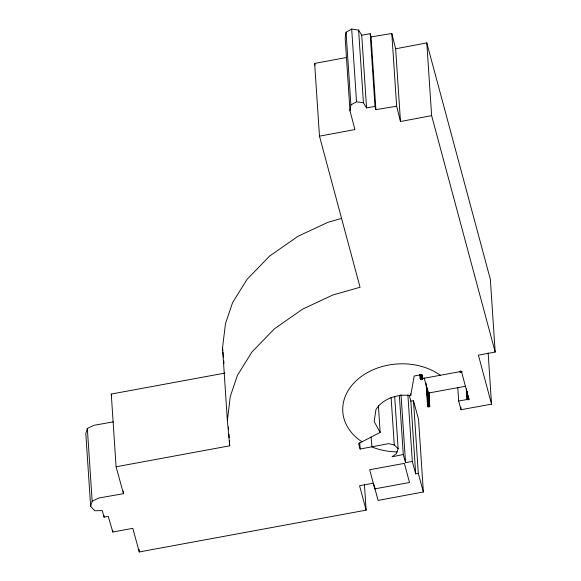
<?xml version="1.0" encoding="UTF-8"?>
<svg xmlns="http://www.w3.org/2000/svg" width="581" height="581" viewBox="0 0 581 581"><rect width="100%" height="100%" fill="white"/><g stroke="black" fill="none" stroke-linecap="round" stroke-linejoin="round"><path stroke-width="0.87" d="M422.213 375.173L422.387 379.284L421.276 379.821L420.31 379.19L420.07 374.186M427.609 406.518L428.785 405.458L429.758 406.083L429.243 407.012L427.609 406.518L426.062 383.184M467.182 398.755L468.293 398.217L468.918 398.406L469.201 399.365L468.09 399.902L467.124 399.27L466.528 388.885M364.403 484.111L366.132 510.147L139.251 551.95L132.809 528.318L112.808 532.036L108.248 516.371L104.057 517.141L102.314 510.626L94.768 510.728L90.651 506.349L92.168 501.2L98.923 497.997L123.455 493.668L116.098 466.775L229.713 445.816L227.367 420.477L222.538 347.758L225.472 323.682L232.574 302.657L247.063 279.33L269.562 256.105L297.959 236.3L328.025 222.276L341.628 218.405M227.367 420.477L230.301 396.402L237.404 375.384L251.893 352.05L274.392 328.831L302.788 309.027L332.855 295.003L360.06 287.261L319.477 136.157L314.648 63.431L346.552 57.497M361.723 35.209L370.177 33.691L375.006 106.41L366.553 107.935L361.723 35.209L358.6 30.074L351.694 29.05L346.058 32.202L345.165 38.135L349.994 110.862L354.926 129.563L319.477 136.157M349.994 110.862L350.888 104.929L346.058 32.202M399.343 395.276L403.279 454.531L392.066 456.782L396.554 453.47L398.138 448.677L394.274 444.988L388.616 443.63L360.147 449.04L358.586 443.586L380.163 432.409L374.2 421.668L375.922 409.62C382.901 398.334 398.043 393.802 410.738 395.538L414.159 376.023L421.828 374.607L422.881 378.463L461.43 371.397L468.852 399.176L458.678 401.043L461.031 409.714L491.548 404.136L488.149 352.965M113.368 421.871L94.093 425.27L87.339 428.48L85.814 433.622L90.651 506.349M420.368 378.674L421.479 378.137L422.452 378.761M350.888 104.929L356.523 101.777L363.43 102.793L366.553 107.935M426.795 42.914L431.625 115.634L400.476 121.516L395.646 48.789L426.795 42.914L490.349 279.33L495.186 352.057L478.388 355.151L491.548 404.136M403.279 454.531L405.538 462.701L412.314 461.445L407.898 395.007M413.476 400.694L418.313 473.421L415.691 473.864L410.854 401.144L413.476 400.694L418.538 419.279L423.367 491.998L378.093 500.401L373.467 483.189L359.559 485.709L366.132 510.147M116.098 466.775L111.269 394.049L224.883 373.096M465.65 386.234L428.226 393.097L424.137 377.795M374.781 488.861L409.503 482.499L404.391 463.369L369.669 469.738L374.781 488.861L374.658 487.06M370.177 33.691L371.063 36.915L391.805 33.487L395.646 48.789M375.006 106.41L375.892 109.635L396.641 106.214L391.805 33.487M362.036 441.8L360.031 440.449A57.483 43.974 -3.8 0 1 359.036 378.246A57.483 43.974 -3.8 0 1 440.253 375.246L440.26 375.232M111.269 394.049L111.741 395.784M409.285 395.349L410.854 401.144M418.313 473.421L423.367 491.998M412.314 461.445L415.691 473.864M431.625 115.634L495.186 352.057M314.648 63.431L315.12 65.181M396.641 106.214L400.476 121.516M222.538 347.758L222.777 350.379M222.937 352.122L223.424 357.366M223.75 360.859L223.99 363.481M468.119 395.523L468.293 398.217M467.153 391.173L467.632 398.348M466.463 389.401L467.124 399.27M460.856 407.02L461.031 409.714M457.784 387.571L458.678 401.043M428.865 392.625L429.758 406.083M428.742 392.248L429.693 406.606M428.517 392.19L429.41 405.647M427.71 389.306L428.785 405.458M426.933 387.643L428.124 405.589M426.469 384.52L426.766 389.009M427.064 393.497L427.304 397.084M427.601 401.573L427.957 406.954M422.271 377.49L422.387 379.284M421.864 374.738L422.104 378.325M421.247 374.542L421.479 378.137M420.579 374.68L420.818 378.267M420.012 374.701L420.31 379.19M410.614 393.744L410.738 395.538M401.006 394.463L405.538 462.701M371.063 36.915L375.892 109.635M394.681 396.605L398.138 448.677M391.107 397.404L394.274 444.988M358.6 30.074L363.43 102.793M378.376 405.473L380.163 432.409M351.694 29.05L356.523 101.777M371.027 436.97L372.043 447.007A57.483 43.974 -3.8 0 0 397.084 451.88M359.733 442.751L360.147 449.04M228.464 426.962L228.638 429.657M228.936 434.145L229.175 437.74M229.357 440.434L229.713 445.816M139.077 549.256L139.251 551.95M123.274 490.974L123.455 493.668M112.685 530.242L112.808 532.036M103.941 515.347L104.057 517.141M87.339 428.48L92.168 501.2M461.96 371.52L460.791 372.574L459.818 371.949L460.326 371.027L461.96 371.52"/></g></svg>
